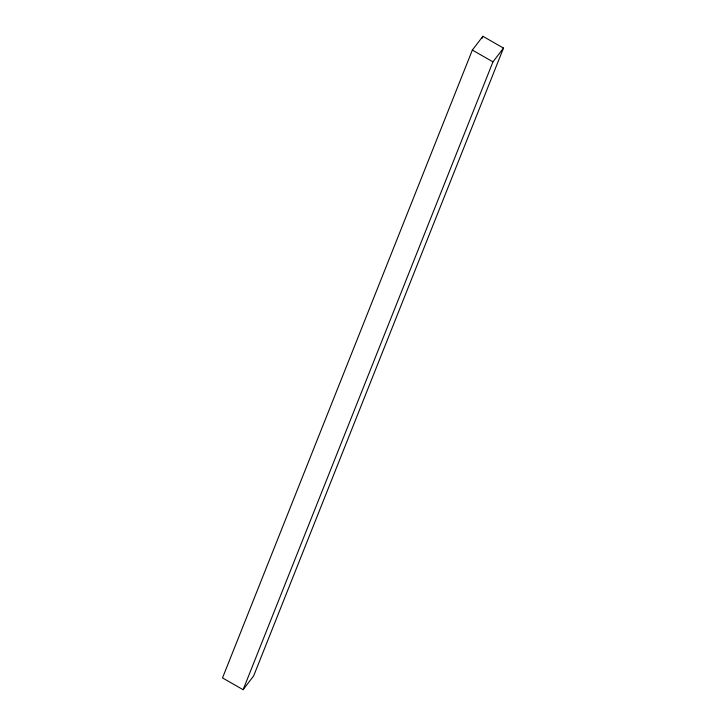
<?xml version="1.0" encoding="UTF-8"?>
<svg xmlns="http://www.w3.org/2000/svg" width="726" height="726" viewBox="0 0 726 726"><rect width="100%" height="100%" fill="white"/><g stroke="black" fill="none" stroke-linecap="round" stroke-linejoin="round"><path stroke-width="1.09" d="M472.354 50.067L222.501 677.912L243.11 689.7L253.646 675.933L503.499 48.088L482.89 36.3L472.354 50.067L492.963 61.855L243.11 689.7M482.046 38.405L482.89 36.3M492.963 61.855L503.499 48.088"/></g></svg>
